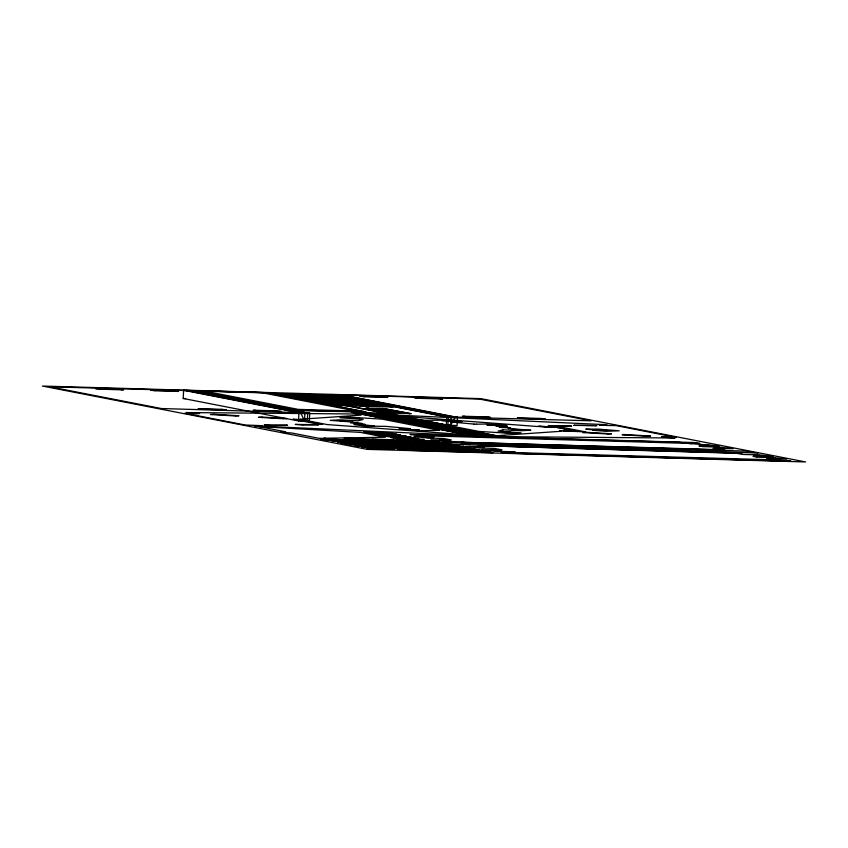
<?xml version="1.0" encoding="UTF-8"?>
<svg xmlns="http://www.w3.org/2000/svg" width="848" height="848" viewBox="0 0 848 848"><rect width="100%" height="100%" fill="white"/><g stroke="black" fill="none" stroke-linecap="round" stroke-linejoin="round"><path stroke-width="1.27" d="M183.21 398.475L183.613 390.313L194.393 390.621L309.732 413.103L309.329 421.265L298.549 420.958L183.21 398.475L185.606 398.549M298.549 420.958L298.952 412.796L183.613 390.313M304.92 412.934L304.517 421.096L300.775 412.806L186.306 390.483L190.397 390.599M307.315 421.17L307.707 413.008M342.147 394.85L457.496 417.343L457.093 425.505L446.313 425.198L330.974 402.715L331.377 394.543L479.661 399.122L591.151 420.82L450.235 416.951L337.006 394.882M446.313 425.198L446.716 417.025L331.377 394.543M451.083 417.121L450.68 425.283L455.228 417.237L340.673 394.914L336.561 394.797M769.963 459.637L790.983 461.195L507.698 453.171L501.041 452.238L769.867 459.711M469.389 444.649L460.973 444.31M746.41 452.588L469.283 444.659M299.969 419.294L361.227 415.096L355.927 414.015M439.306 430.318L419.696 430.773L399.09 428.844L409.319 428.675M674.828 438.003L506.298 436.688L499.875 435.48L561.111 431.282L559.627 430.837L585.459 431.865L559.436 426.82L537.155 426.48L402.217 416.336L395.157 415.096M395.104 415.054L606.765 424.71M606.744 424.742L600.32 424.869M476.459 424.212L473.947 424.106M351.22 421.944L330.179 420.354L340.133 419.834L357.824 420.841L363.071 419.463L361.333 419.294M503.246 429.809L498.03 431.134L521.117 432.862L511.164 433.392L478.961 431.42L421.795 420.279L450.818 420.205L462.001 421.721L450.818 421.933L473.873 424.085M287.525 425.272L286.518 425.283M318.604 424.742L317.587 424.763M322.516 424.36L318.382 424.18L292.952 419.219L297.107 419.347L322.569 424.318M486.858 424.806L487.897 424.784M538.66 426.279L539.794 426.205M702.791 446.578L698.922 445.847L719.295 445.963L685.078 443.144L699.886 443.44L693.643 442.508L409.976 434.494L430.954 436.031M512.521 429.342L514.98 429.417M502.705 432.014L505.154 432.077M623.079 434.505L625.527 434.568M662.447 436.784L664.906 436.858M198.284 408.672L200.117 408.672M271.614 425.537L264.194 424.965L265.191 424.922M302.704 425.007L295.231 424.413L296.238 424.403M445.264 420.502L452.747 421.096L451.74 421.106M449.122 421.159L441.66 420.555L442.667 420.544M490.483 417.46L488.713 417.428M423.057 436.911L424.88 436.932M494.32 425.399L486.9 424.837M440.006 440.218L441.829 440.239M484.261 447.532L482.48 447.5M665.118 436.879L676.312 437.398L615.913 425.579L606.521 425.473M753.533 455.323L755.356 455.355M767.366 458.047L769.2 458.047M511.556 429.607L512.563 429.385M501.73 432.268L502.747 432.045M210.474 414.492L213.908 414.269M608.101 434.028L611.429 433.805M661.482 437.049L662.532 436.826M488.469 417.046L490.526 417.428M425.092 437.303L423.067 436.943M442.041 440.61L440.017 440.239M482.247 447.129L484.293 447.5M755.568 455.726L753.565 455.365M266.124 426.947L360.612 432.416L385.299 437.229L323.978 438.225M396.281 438.501L424.159 439.529L396.302 438.533M494.956 448.497L502.016 449.843L481.622 449.694L495.243 451.21L511.895 451.74M511.885 451.793L515.436 452.419L508.917 452.101L515.393 452.408M756.67 457.051L753.013 456.372L773.111 456.457L759.501 454.941L743.198 454.454L732.842 452.694L481.282 445.476C476.237 445.317 489.169 446.907 483.233 446.504L464.704 446.398L478.314 447.914L494.967 448.444M772.92 459.923L766.571 459.033L786.955 459.15L773.344 457.634L756.734 457.114M606.394 425.484L599.154 424.933L600.087 424.859M431.049 435.946L686.361 443.334M466.591 444.469L467.237 444.458M367.746 432.915L397.097 434.25L367.693 432.957M392.974 433.498L363.644 432.162L393.048 433.466M327.498 440.271L356.86 441.607L327.445 440.303M352.969 440.896L323.639 439.561L353.044 440.865M344.617 443.599L373.968 444.935L344.564 443.642M370.035 444.235L340.758 442.9L370.163 444.193M387.154 447.574L357.867 446.239L387.282 447.532M442.921 420.555L445.274 420.523M449.122 421.138L451.465 421.096M265.445 424.933L287.536 425.24M296.493 424.413L318.594 424.721M260.781 425.696L254.326 425.844L465.859 435.448M271.636 425.505L286.264 425.261M302.694 424.996L317.311 424.753M364.396 425.219L374.222 425.76L373.184 425.781M372.929 425.77L363.114 425.251L364.142 425.208M476.481 424.191L486.561 424.032L506.277 425.41L507.157 425.961L495.91 426.152L507.825 427.265L499.09 427.032L501.497 427.519L510.634 427.805L508.143 428.526L530.922 430.212L520.969 430.731L503.108 429.788M488.151 424.795L497.977 425.336L496.96 425.346M494.342 425.378L496.695 425.336M549.462 425.717L571.563 426.025L570.556 426.067M574.827 425.293L596.939 425.632L595.9 425.643M570.28 426.056L552.748 426.184M595.646 425.632L573.714 425.367L574.594 425.283M409.616 429.459L419.431 429.978L418.435 430.021M418.159 430L408.344 429.491L409.361 429.448M100.234 389.211L95.57 388.66L97.382 388.649M118.964 389.264L123.66 389.826L121.826 389.826M155.152 390.79L150.509 390.239L152.29 390.218M173.872 390.833L178.568 391.405L176.776 391.405M364.364 396.79L359.732 396.228L361.513 396.217M383.095 396.832L387.79 397.394L385.978 397.405M419.188 398.359L414.608 397.797L416.421 397.786M438.003 398.401L442.698 398.973L440.886 398.973M202.969 409.245L198.337 408.683M221.699 409.287L226.395 409.86L224.603 409.86M257.792 410.814L253.213 410.252L255.025 410.241M276.607 410.867L281.303 411.428L279.49 411.428M467.015 416.813L462.414 416.241L464.248 416.241M485.83 416.856L488.48 417.025M522.018 418.382L517.344 417.82L519.156 417.82M540.738 418.435L545.434 418.997L543.642 419.007M357.305 422.94L362.001 423.502L360.188 423.512M428.876 437.049L433.561 437.61L431.749 437.61M427.731 437.504L425.113 437.345M445.825 440.345L450.521 440.918L448.698 440.918M444.681 440.801L442.062 440.642M679.64 442.317L683.997 442.879M479.608 446.928L482.258 447.097M478.463 447.384L473.82 446.832L475.611 446.822M705.536 444.977L710.221 445.539L708.409 445.539M704.391 445.433L699.706 444.861L701.54 444.861M719.38 447.67L724.065 448.242L722.273 448.242M496.536 450.235L501.221 450.797L499.408 450.797M718.235 448.126L713.634 447.585L715.383 447.564M495.391 450.691L490.791 450.14L492.54 450.118M521.276 453.341L516.93 452.79M759.352 455.461L764.037 456.033L762.204 456.033M758.123 455.917L755.557 455.747M773.196 458.164L777.892 458.726L776.068 458.726M772.051 458.62L767.419 458.068M428.198 435.734L434.367 436.646L413.972 436.508L427.593 438.024L443.992 438.522L451.295 439.942L430.901 439.815L444.522 441.331L460.718 441.797L467.651 442.953L719.645 450.182C725.92 450.362 707.857 448.168 714.599 448.55L733.138 448.666L719.517 447.15L702.833 446.61M409.605 428.685L410.347 428.664L386.084 426.364L365.117 426.131L353.934 424.604L364.163 424.445M368.032 408.079L366.877 408.132L392.348 413.093L411.407 413.686L382.024 408.407M408.98 413.654L410.156 413.623L384.653 408.641L365.605 408.047L394.977 413.326M197.563 413.326L199.63 413.495L196.301 413.718M236.942 415.615L238.998 415.774L235.564 415.997M284.917 418.393L286.984 418.562L283.539 418.774M364.343 424.456L365.191 424.435L353.245 423.3L359.955 423.491M567.089 431.409L568.33 431.378L564.291 430.561L575.304 430.731L559.86 427.699L540.515 426.226M584.94 432.681L582.926 432.522L586.339 432.3M624.149 434.95L622.114 434.801L623.089 434.526M663.507 437.239L661.493 437.08M97.594 388.66L118.815 389.274M152.502 390.239L173.723 390.843M361.725 396.228L382.936 396.843M416.633 397.807L437.854 398.412M100.393 389.211L121.614 389.815M155.301 390.78L176.522 391.384M364.523 396.779L385.734 397.383M419.431 398.348L440.653 398.963M330.974 402.715L333.37 402.779M200.329 408.683L221.551 409.298M255.237 410.262L276.459 410.867M464.46 416.262L485.681 416.866M519.368 417.831L540.589 418.435M203.128 409.234L224.349 409.838M258.036 410.803L279.257 411.418M467.259 416.803L488.48 417.407M522.167 418.382L543.388 418.986M298.952 412.796L309.732 413.103M446.716 417.025L457.496 417.343M357.326 418.096L359.361 418.265L355.927 418.488M351.825 418.244L349.821 418.085L353.234 417.863M212.488 414.661L210.516 414.502M260.474 417.439L258.502 417.29L261.894 417.057M347.5 420.767L349.535 420.926L346.101 421.149M341.998 420.905L339.995 420.746L343.419 420.523M357.156 422.94L350.457 422.749L353.266 422.113L351.517 421.954M519.061 429.65L521.107 429.819L517.672 430.042M513.559 429.798L511.567 429.639M609.394 433.635L611.387 433.784M648.582 435.904L650.617 436.073L647.183 436.296M509.245 432.31L511.28 432.48L507.846 432.703M503.744 432.459L501.74 432.3M427.954 435.119L679.492 442.327M425.092 436.953L428.717 437.049M701.752 444.871L705.377 444.977M427.89 437.494L431.515 437.6M704.55 445.423L708.175 445.529M715.595 447.574L719.221 447.68M442.041 440.25L445.666 440.356M718.394 448.126L722.019 448.221M444.84 440.801L448.465 440.896M475.823 446.832L479.449 446.938M478.622 447.384L482.247 447.49M755.568 455.365L759.193 455.471M758.366 455.906L761.992 456.012M492.752 450.14L496.377 450.235M769.412 458.068L773.037 458.164M495.55 450.68L499.175 450.786M772.21 458.609L775.835 458.715M521.435 453.341L772.963 460.549M549.165 425.707L548.2 425.717L552.716 426.173M261.036 425.707L262.074 425.685L245.189 424.986L184.758 413.199L195.983 413.686M265.625 392.688L198.432 390.811L297.341 410.05M549.97 427.445L538.925 426.332M557.846 427.668L573.736 430.604L562.871 430.455L565.669 431.06L563.644 431.155M566.369 431.388L563.973 431.219M265.551 392.624L197.319 390.78L295.984 409.997L365.297 411.98L266.293 392.73M589.127 429.533L607.073 430.424L592.604 430.222L606.161 431.314L619.199 430.816L598.412 429.099L585.756 429.13L589.243 429.448M686.721 443.133L692.032 443.536L686.435 443.356M427.742 435.098L425.919 435.077L428.526 435.554M514.121 452.514L514.609 452.556M353.446 417.884L357.072 418.096M352.09 418.255L355.715 418.456M361.025 419.283L339.995 417.704L349.948 417.174L382.141 419.145L439.296 430.286M586.551 432.321L609.14 433.635M625.739 434.589L648.328 435.904M585.194 432.681L607.783 433.996M624.382 434.96L646.971 436.264M663.761 437.239L674.838 437.981M515.181 429.438L518.806 429.65M513.835 429.809L517.46 430.01M343.62 420.544L347.245 420.756M342.274 420.915L345.899 421.127M197.33 413.326L186.316 412.552L355.768 413.983M214.12 414.301L236.709 415.605M262.096 417.078L284.684 418.393M212.763 414.661L235.352 415.976M260.749 417.439L283.338 418.753M505.366 432.098L508.991 432.31M504.019 432.469L507.645 432.671M686.477 443.122L684.272 442.921M306.753 410.814L366.453 412.033L266.187 392.719M773.175 460.559L775.008 460.559L772.39 460.114M515.573 452.429L515.16 452.397M515.16 452.599L516.686 452.747M375.643 434.505L400.701 434.982L372.813 433.953L375.569 434.494M393.536 437.992L418.583 438.469L390.705 437.441L393.451 437.981M323.989 438.268L325.664 438.469L318.816 438.268L291.786 432.999L282.649 432.385L280.699 431.992L285.712 431.823L258.746 426.565L266.039 426.841M369.219 448.444L394.309 448.931L366.431 447.903L369.177 448.444M460.973 444.363L463.633 444.818L452.821 444.416L443.069 442.529L745.456 451.083L757.921 453.161L746.293 452.599M333.762 394.712L448.285 417.036L447.892 425.198L287.536 393.97M331.727 395.232L391.861 406.955M319.516 394.882L379.65 406.605M317.004 394.808L377.127 406.531M304.782 394.458L364.916 406.181M302.27 394.384L362.403 406.107M447.214 424.604L449.525 425.06M290.058 394.034L350.182 405.757M379.989 413.156L440.123 424.88L427.911 424.53L367.767 412.806M501.062 436.752L440.928 425.039L428.717 424.689L488.84 436.402M275.324 393.61L335.458 405.333M365.255 412.732L425.399 424.456L413.177 424.106L353.044 412.382M486.328 436.338L426.194 424.615L413.983 424.265L474.106 435.989M465.7 435.416L458.948 434.24L327.243 424.583L300.001 419.325M193.185 390.684L307.771 413.008M431.505 440.886L491.639 452.599M419.294 440.536L479.417 452.249M416.771 440.462L476.905 452.185M404.56 440.112L464.693 451.836M402.047 440.038L462.171 451.761M389.826 439.688L449.959 451.412M387.313 439.614L447.447 451.337M375.102 439.264L435.225 450.988M372.579 439.19L432.713 450.913M360.368 438.84L420.502 450.564M357.856 438.776L417.979 450.489M345.634 438.427L405.768 450.14M49.862 386.805L161.321 408.524L304.125 412.764L190.895 390.695L49.862 386.805M377.106 409.234L392.423 412.255L399.874 412.488L384.536 409.478L377.148 409.234M320.438 438.904L348.295 439.932L320.438 438.904M378.409 435.013L406.277 436.042L378.473 435.013M337.546 442.243L365.414 443.271L337.578 442.243M354.665 445.582L382.533 446.61L354.729 445.571M377.201 445.592L349.312 444.564L377.19 445.571M385.66 436.402L414.99 437.738L385.702 436.402M410.888 436.985L381.526 435.649L410.856 436.985M361.757 446.938L391.087 448.274L361.778 446.938M359.997 442.264L332.193 441.225L360.05 442.232M480.731 398.624L42.4 386.052L367.269 449.376L805.6 461.948L480.731 398.624M262.541 392.825L204.824 391.172L298.273 409.383L356.001 411.047L262.541 392.825M332.405 395.189L273.84 393.504L334.78 405.386L393.334 407.061L332.405 395.189M286.052 394.543L284.25 394.49L338.734 404.814L286.052 394.543M300.775 394.967L298.984 394.914L353.468 405.238L300.775 394.967M315.509 395.38L313.718 395.338L368.202 405.651L315.509 395.38M330.243 395.804L328.441 395.751L382.925 406.075L330.243 395.804M380.498 413.103L351.57 412.276L473.438 436.031L502.535 436.868L380.498 413.103M363.771 413.315L361.969 413.262L416.463 423.587L363.771 413.315M378.505 413.739L376.703 413.686L431.197 424L378.505 413.739M424.71 425.187L422.908 425.134L477.392 435.459L424.71 425.187M439.434 425.611L437.642 425.558L492.126 435.883L439.434 425.611M432.183 440.833L344.161 438.31L405.09 450.193L493.112 452.715L432.183 440.833M722.772 449.758L461.153 442.253L724.754 450.14L722.772 449.758M356.361 439.349L354.57 439.296L409.054 449.62L356.361 439.349M371.095 439.773L369.293 439.72L423.777 450.044L371.095 439.773M385.829 440.197L384.027 440.144L438.511 450.458L385.829 440.197M400.553 440.61L398.761 440.568L453.245 450.882L400.553 440.61M415.287 441.034L413.485 440.981L467.969 451.306L415.287 441.034M430.021 441.458L428.219 441.405L482.703 451.73L430.021 441.458M739.827 453.076L478.198 445.582L741.809 453.468L739.827 453.076"/></g></svg>
